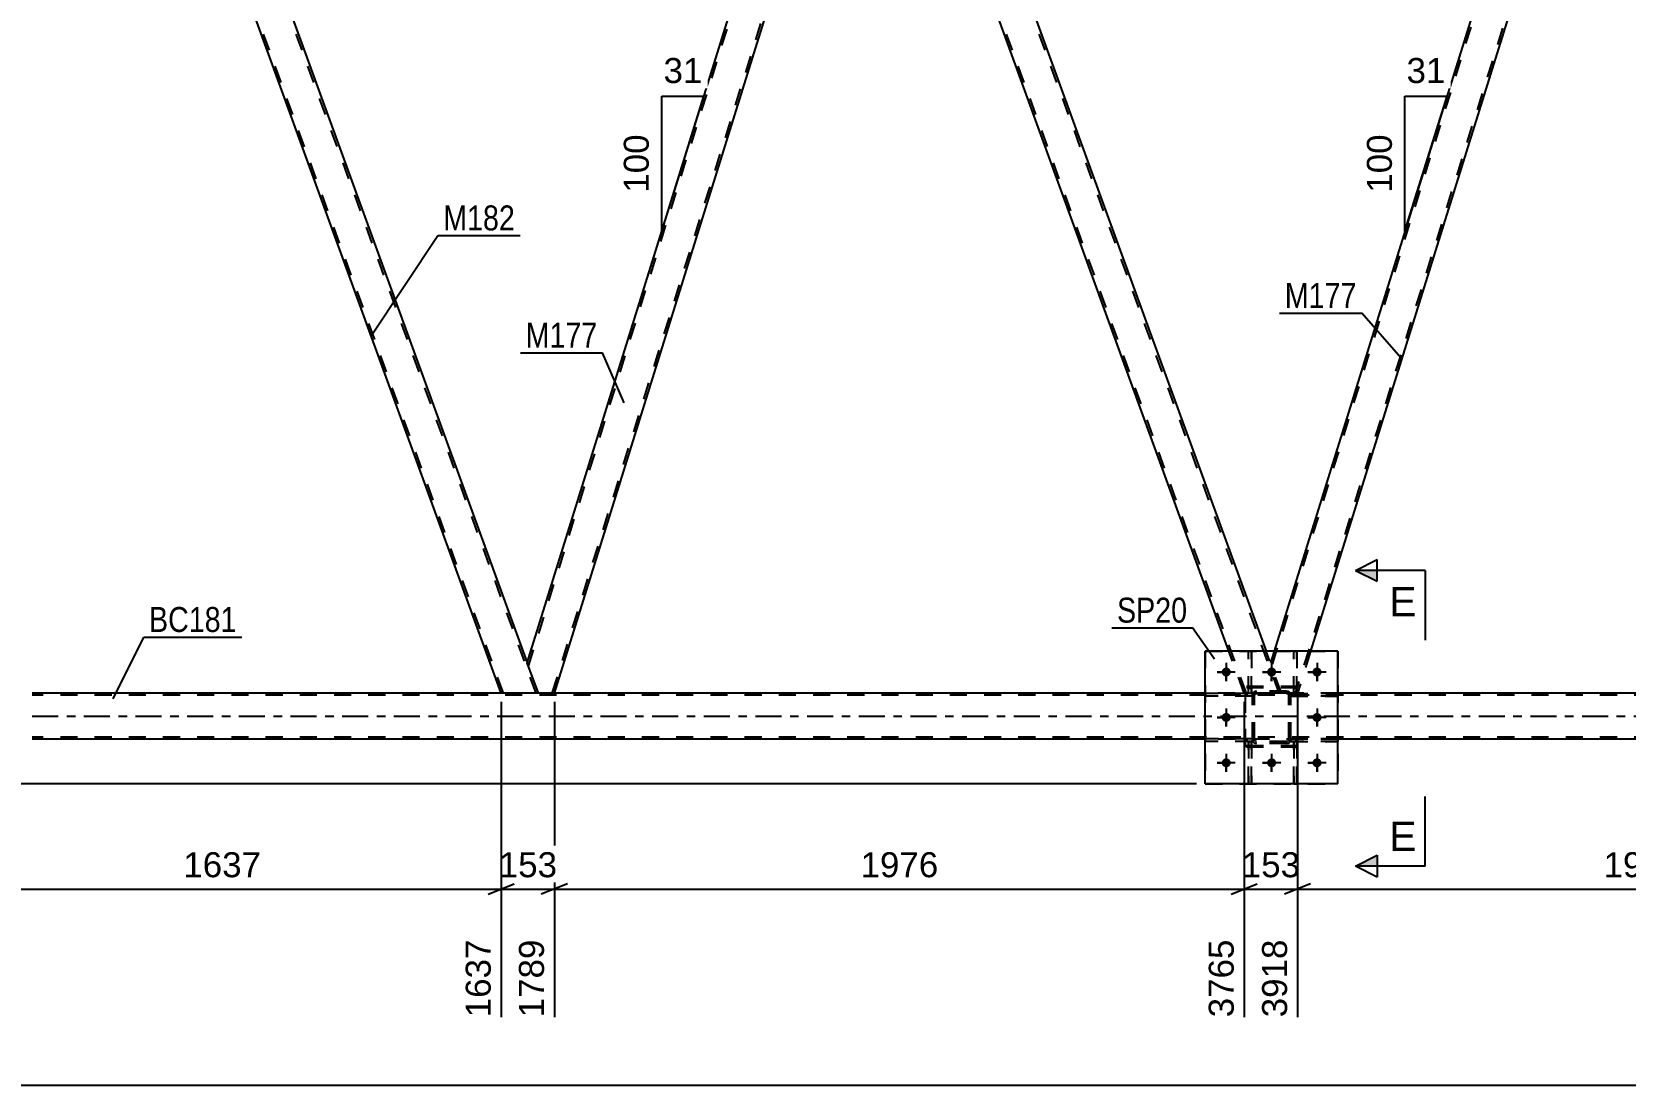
# Model space of a CAD drawing. Header units: millimetres. Extents: x 0 to 3371, y 0 to 1899.
# Drawn here: x 100.8 to 283.4, y 248.6 to 369.3 of the extents above; entities that cross this region are included whole.
import ezdxf

# ---------------------------------------------------------------- set-up
doc = ezdxf.new("R2010")
doc.units = ezdxf.units.MM
doc.linetypes.add('DXK_LINE_DOT2', pattern=[3.9198, 1.9599, -1.9599])
doc.linetypes.add('DXK_LINE_DOT3', pattern=[5.9187, 2.979, -0.9799, 0.9799, -0.9799])
doc.styles.add('Arial', font='ARIAL.TTF', dxfattribs={"height": 0.2})
doc.styles.add('Arial Narrow', font='ARIALN.TTF', dxfattribs={"height": 0.2})

# ---------------------------------------------------------------- blocks, each defined once
blk = doc.blocks.new('Part-203723636-5247 - 5074')
at = {"color": 2, "linetype": 'Continuous'}
for p, q in [((199.86, 414.76), (195.6, 414.76)), ((199.86, 414.76), (242.23, 298.36)), ((237.97, 298.36), (197.15, 410.51))]:
    blk.add_line(p, q, dxfattribs=at)
at = {"color": 7, "linetype": 'DXK_LINE_DOT2'}
for p, q in [((195.6, 414.76), (197.15, 410.51)), ((239.98, 293.54), (195.86, 414.76)), ((243.73, 293.54), (199.6, 414.76)), ((239.72, 293.54), (237.97, 298.36)), ((243.98, 293.54), (242.23, 298.36)), ((243.98, 293.54), (239.72, 293.54))]:
    blk.add_line(p, q, dxfattribs=at)
blk = doc.blocks.new('Part-203723636-5164 - 5074')
at = {"color": 7, "linetype": 'DXK_LINE_DOT2'}
for p, q in [((245.86, 294.16), (239.86, 294.16)), ((239.86, 287.36), (239.86, 294.16)), ((245.86, 287.36), (245.86, 294.16)), ((245.86, 287.36), (239.86, 287.36))]:
    blk.add_line(p, q, dxfattribs=at)
blk = doc.blocks.new('Part-203723636-5081 - 5074')
at = {"color": 7, "linetype": 'DXK_LINE_DOT2'}
for p, q in [((245.74, 288), (245.42, 288)), ((245.42, 288), (245.42, 283.16)), ((245.42, 287.4), (245.74, 287.4)), ((245.74, 283.16), (245.74, 288)), ((245.42, 283.16), (245.74, 283.16))]:
    blk.add_line(p, q, dxfattribs=at)
blk = doc.blocks.new('Part-203723636-5205 - 5074')
at = {"color": 7, "linetype": 'DXK_LINE_DOT2'}
for p, q in [((240.66, 293.28), (240.7, 293.46)), ((240.7, 293.46), (240.66, 293.28)), ((240.66, 288.24), (240.66, 293.28)), ((240.9, 293.28), (240.92, 293.37)), ((240.9, 288.24), (240.9, 293.28)), ((240.92, 293.37), (240.97, 293.45)), ((240.96, 293.72), (241.14, 293.76)), ((241.14, 293.76), (240.96, 293.72)), ((240.97, 293.45), (241.05, 293.5)), ((241.05, 293.5), (241.14, 293.52)), ((244.58, 293.76), (241.14, 293.76)), ((241.14, 293.52), (244.58, 293.52)), ((244.58, 293.76), (244.77, 293.72)), ((244.77, 293.72), (244.58, 293.76)), ((244.58, 293.52), (244.68, 293.5)), ((244.68, 293.5), (244.75, 293.45)), ((244.75, 293.45), (244.81, 293.37)), ((244.81, 293.37), (244.82, 293.28)), ((244.82, 288.24), (244.82, 293.28)), ((245.03, 293.46), (245.06, 293.28)), ((245.06, 293.28), (245.03, 293.46)), ((245.06, 288.24), (245.06, 293.28)), ((240.7, 288.06), (240.66, 288.24)), ((240.66, 288.24), (240.7, 288.06)), ((240.92, 288.15), (240.9, 288.24)), ((240.97, 288.07), (240.92, 288.15)), ((241.14, 287.76), (240.96, 287.8)), ((240.96, 287.8), (241.14, 287.76)), ((241.05, 288.02), (240.97, 288.07)), ((241.14, 288), (241.05, 288.02)), ((244.58, 288), (241.14, 288)), ((244.58, 287.76), (241.14, 287.76)), ((244.68, 288.02), (244.58, 288)), ((244.77, 287.8), (244.58, 287.76)), ((244.58, 287.76), (244.77, 287.8)), ((244.75, 288.07), (244.68, 288.02)), ((244.81, 288.15), (244.75, 288.07)), ((244.82, 288.24), (244.81, 288.15)), ((245.06, 288.24), (245.03, 288.06)), ((245.03, 288.06), (245.06, 288.24))]:
    blk.add_line(p, q, dxfattribs=at)
at = {"color": 7, "linetype": 'DXK_LINE_DOT3'}
blk.add_line((242.86, 290.76), (242.86, 290.76), dxfattribs=at)
at = {"color": 7, "linetype": 'DXK_LINE_DOT2'}
for centre, start, end in [((241.14, 293.28), 112.5, 157.5), ((241.14, 293.28), 112.5, 157.5), ((244.58, 293.28), 22.5, 67.5), ((244.58, 293.28), 22.5, 67.5), ((241.14, 288.24), 202.5, 247.5), ((241.14, 288.24), 202.5, 247.5), ((244.58, 288.24), 292.5, 337.5), ((244.58, 288.24), 292.5, 337.5)]:
    blk.add_arc(centre, 0.48, start, end, dxfattribs=at)
blk = doc.blocks.new('Part-203723636-5096 - 5074')
at = {"color": 7, "linetype": 'DXK_LINE_DOT2'}
for p, q in [((240.66, 288.32), (235.26, 288.32)), ((235.26, 288), (235.26, 288.32)), ((240.66, 288), (235.26, 288)), ((240.06, 288), (240.06, 288.32)), ((240.66, 288.32), (240.66, 288))]:
    blk.add_line(p, q, dxfattribs=at)
blk = doc.blocks.new('Part-203723636-5099 - 5074')
at = {"color": 2, "linetype": 'Continuous'}
for p, q in [((245.42, 298.36), (245.42, 298.36)), ((245.74, 298.36), (245.42, 298.36)), ((245.74, 298.36), (245.74, 298.36))]:
    blk.add_line(p, q, dxfattribs=at)
at = {"color": 7, "linetype": 'DXK_LINE_DOT2'}
for p, q in [((245.42, 293.52), (245.42, 298.36)), ((245.74, 293.52), (245.74, 298.36)), ((245.42, 294.12), (245.74, 294.12)), ((245.74, 293.52), (245.42, 293.52))]:
    blk.add_line(p, q, dxfattribs=at)
blk = doc.blocks.new('Part-203723636-5104 - 5074')
at = {"color": 7, "linetype": 'DXK_LINE_DOT2'}
for p, q in [((245.06, 288), (245.06, 288.32)), ((245.06, 288.32), (250.46, 288.32)), ((250.46, 288), (245.06, 288)), ((245.66, 288), (245.66, 288.32)), ((250.46, 288.32), (250.46, 288))]:
    blk.add_line(p, q, dxfattribs=at)
blk = doc.blocks.new('Part-203723636-5107 - 5074')
at = {"color": 7, "linetype": 'DXK_LINE_DOT2'}
for p, q in [((250.46, 293.52), (245.06, 293.52)), ((245.06, 293.52), (245.06, 293.2)), ((245.06, 293.2), (250.46, 293.2)), ((245.66, 293.2), (245.66, 293.52)), ((250.46, 293.2), (250.46, 293.52))]:
    blk.add_line(p, q, dxfattribs=at)
blk = doc.blocks.new('Part-203723636-5111 - 5074')
at = {"color": 7, "linetype": 'DXK_LINE_DOT2'}
for p, q in [((240.54, 288), (240.22, 288)), ((240.22, 288), (240.22, 283.16)), ((240.22, 287.4), (240.54, 287.4)), ((240.54, 283.16), (240.54, 288)), ((240.22, 283.16), (240.54, 283.16))]:
    blk.add_line(p, q, dxfattribs=at)
blk = doc.blocks.new('Part-203723636-5186 - 5074')
at = {"color": 7, "linetype": 'DXK_LINE_DOT2'}
for p, q in [((250.46, 288.32), (245.06, 288.32)), ((245.06, 288.32), (245.06, 288)), ((245.06, 288), (250.46, 288)), ((245.66, 288), (245.66, 288.32)), ((250.46, 288), (250.46, 288.32))]:
    blk.add_line(p, q, dxfattribs=at)
blk = doc.blocks.new('Part-203723636-5189 - 5074')
at = {"color": 7, "linetype": 'DXK_LINE_DOT2'}
for p, q in [((240.66, 293.52), (235.26, 293.52)), ((235.26, 293.52), (235.26, 293.2)), ((240.66, 293.2), (235.26, 293.2)), ((240.06, 293.2), (240.06, 293.52)), ((240.66, 293.2), (240.66, 293.52))]:
    blk.add_line(p, q, dxfattribs=at)
blk = doc.blocks.new('Part-203723636-5190 - 5074')
at = {"color": 7, "linetype": 'DXK_LINE_DOT2'}
for p, q in [((235.26, 298.36), (250.46, 298.36)), ((235.26, 298.36), (235.26, 283.16)), ((250.46, 298.36), (250.46, 283.16)), ((235.26, 283.16), (250.46, 283.16))]:
    blk.add_line(p, q, dxfattribs=at)
blk = doc.blocks.new('Part-203723636-5126 - 5074')
at = {"color": 7, "linetype": 'DXK_LINE_DOT2'}
for p, q in [((240.22, 283.16), (240.22, 288)), ((240.22, 288), (240.54, 288)), ((240.22, 287.4), (240.54, 287.4)), ((240.54, 288), (240.54, 283.16)), ((240.54, 283.16), (240.22, 283.16))]:
    blk.add_line(p, q, dxfattribs=at)
blk = doc.blocks.new('Part-203723636-5191 - 5074')
at = {"color": 7, "linetype": 'DXK_LINE_DOT2'}
for p, q in [((240.66, 293.28), (240.7, 293.46)), ((240.7, 293.46), (240.66, 293.28)), ((240.66, 288.24), (240.66, 293.28)), ((240.9, 293.28), (240.92, 293.37)), ((240.9, 288.24), (240.9, 293.28)), ((240.92, 293.37), (240.97, 293.45)), ((240.96, 293.72), (241.14, 293.76)), ((241.14, 293.76), (240.96, 293.72)), ((240.97, 293.45), (241.05, 293.5)), ((241.05, 293.5), (241.14, 293.52)), ((244.58, 293.76), (241.14, 293.76)), ((241.14, 293.52), (244.58, 293.52)), ((244.58, 293.76), (244.77, 293.72)), ((244.77, 293.72), (244.58, 293.76)), ((244.58, 293.52), (244.68, 293.5)), ((244.68, 293.5), (244.75, 293.45)), ((244.75, 293.45), (244.81, 293.37)), ((244.81, 293.37), (244.82, 293.28)), ((244.82, 288.24), (244.82, 293.28)), ((245.03, 293.46), (245.06, 293.28)), ((245.06, 293.28), (245.03, 293.46)), ((245.06, 288.24), (245.06, 293.28)), ((240.7, 288.06), (240.66, 288.24)), ((240.66, 288.24), (240.7, 288.06)), ((240.92, 288.15), (240.9, 288.24)), ((240.97, 288.07), (240.92, 288.15)), ((241.14, 287.76), (240.96, 287.8)), ((240.96, 287.8), (241.14, 287.76)), ((241.05, 288.02), (240.97, 288.07)), ((241.14, 288), (241.05, 288.02)), ((244.58, 288), (241.14, 288)), ((244.58, 287.76), (241.14, 287.76)), ((244.68, 288.02), (244.58, 288)), ((244.77, 287.8), (244.58, 287.76)), ((244.58, 287.76), (244.77, 287.8)), ((244.75, 288.07), (244.68, 288.02)), ((244.81, 288.15), (244.75, 288.07)), ((244.82, 288.24), (244.81, 288.15)), ((245.06, 288.24), (245.03, 288.06)), ((245.03, 288.06), (245.06, 288.24))]:
    blk.add_line(p, q, dxfattribs=at)
at = {"color": 7, "linetype": 'DXK_LINE_DOT3'}
blk.add_line((242.86, 290.76), (242.86, 290.76), dxfattribs=at)
at = {"color": 7, "linetype": 'DXK_LINE_DOT2'}
for centre, start, end in [((241.14, 293.28), 112.5, 157.5), ((241.14, 293.28), 112.5, 157.5), ((244.58, 293.28), 22.5, 67.5), ((244.58, 293.28), 22.5, 67.5), ((241.14, 288.24), 202.5, 247.5), ((241.14, 288.24), 202.5, 247.5), ((244.58, 288.24), 292.5, 337.5), ((244.58, 288.24), 292.5, 337.5)]:
    blk.add_arc(centre, 0.48, start, end, dxfattribs=at)
blk = doc.blocks.new('Part-203723636-5127 - 5074')
at = {"color": 7, "linetype": 'DXK_LINE_DOT2'}
for p, q in [((240.22, 293.52), (240.22, 298.36)), ((240.22, 298.36), (240.54, 298.36)), ((240.54, 298.36), (240.54, 293.52)), ((240.22, 294.12), (240.54, 294.12)), ((240.54, 293.52), (240.22, 293.52))]:
    blk.add_line(p, q, dxfattribs=at)
blk = doc.blocks.new('Part-203723636-5192 - 5074')
at = {"color": 7, "linetype": 'DXK_LINE_DOT2'}
for p, q in [((245.86, 294.3), (239.86, 294.3)), ((239.86, 287.5), (239.86, 294.3)), ((245.86, 287.5), (245.86, 294.3)), ((245.86, 287.5), (239.86, 287.5))]:
    blk.add_line(p, q, dxfattribs=at)
blk = doc.blocks.new('Part-203723636-5135 - 5074')
at = {"color": 7, "linetype": 'DXK_LINE_DOT2'}
for p, q in [((240.66, 293.52), (235.26, 293.52)), ((235.26, 293.2), (235.26, 293.52)), ((240.66, 293.2), (235.26, 293.2)), ((240.06, 293.2), (240.06, 293.52)), ((240.66, 293.52), (240.66, 293.2))]:
    blk.add_line(p, q, dxfattribs=at)
blk = doc.blocks.new('Part-203723636-5143 - 5074')
at = {"color": 2, "linetype": 'Continuous'}
for p, q in [((240.22, 298.36), (240.22, 298.36)), ((240.54, 298.36), (240.22, 298.36)), ((240.54, 298.36), (240.54, 298.36))]:
    blk.add_line(p, q, dxfattribs=at)
at = {"color": 7, "linetype": 'DXK_LINE_DOT2'}
for p, q in [((240.22, 293.52), (240.22, 298.36)), ((240.54, 293.52), (240.54, 298.36)), ((240.22, 294.12), (240.54, 294.12)), ((240.54, 293.52), (240.22, 293.52))]:
    blk.add_line(p, q, dxfattribs=at)
blk = doc.blocks.new('Part-203723636-5172 - 5074')
at = {"color": 2, "linetype": 'Continuous'}
for p, q in [((235.26, 293.54), (100.87, 293.54)), ((490.68, 293.54), (250.46, 293.54)), ((235.26, 288.26), (100.87, 288.26)), ((490.68, 288.26), (250.46, 288.26))]:
    blk.add_line(p, q, dxfattribs=at)
at = {"color": 7, "linetype": 'DXK_LINE_DOT2'}
for p, q in [((776.33, 293.3), (100.87, 293.3)), ((250.46, 293.54), (235.26, 293.54)), ((776.33, 288.5), (100.87, 288.5)), ((250.46, 288.26), (235.26, 288.26))]:
    blk.add_line(p, q, dxfattribs=at)
at = {"color": 7, "linetype": 'DXK_LINE_DOT3'}
blk.add_line((100.87, 290.9), (776.33, 290.9), dxfattribs=at)
blk = doc.blocks.new('Part-203723636-5215 - 5074')
at = {"color": 2, "linetype": 'Continuous'}
for p, q in [((250.46, 298.36), (235.26, 298.36)), ((235.26, 283.16), (235.26, 298.36)), ((250.46, 283.16), (250.46, 298.36)), ((250.46, 283.16), (235.26, 283.16))]:
    blk.add_line(p, q, dxfattribs=at)
blk = doc.blocks.new('Bolt-203723636-5230 - 5074')
at = {"linetype": 'Continuous'}
for points in [[(238.18, 295.96, -1), (237.14, 295.96, -1)], [(243.38, 295.96, -1), (242.34, 295.96, -1)], [(248.58, 295.96, -1), (247.54, 295.96, -1)], [(238.18, 290.76, -1), (237.14, 290.76, -1)], [(248.58, 290.76, -1), (247.54, 290.76, -1)], [(238.18, 285.56, -1), (237.14, 285.56, -1)], [(243.38, 285.56, -1), (242.34, 285.56, -1)], [(248.58, 285.56, -1), (247.54, 285.56, -1)]]:
    blk.add_hatch(color=1, dxfattribs=at).paths.add_polyline_path(points)
at = {"color": 1, "linetype": 'Continuous'}
for p, q in [((238.7, 295.96), (236.62, 295.96)), ((237.66, 297), (237.66, 294.92)), ((243.9, 295.96), (241.82, 295.96)), ((242.86, 297), (242.86, 294.92)), ((249.1, 295.96), (247.02, 295.96)), ((248.06, 297), (248.06, 294.92)), ((238.7, 290.76), (236.62, 290.76)), ((237.66, 291.8), (237.66, 289.72)), ((249.1, 290.76), (247.02, 290.76)), ((248.06, 291.8), (248.06, 289.72)), ((237.66, 286.6), (237.66, 284.52)), ((242.86, 286.6), (242.86, 284.52)), ((248.06, 286.6), (248.06, 284.52)), ((238.7, 285.56), (236.62, 285.56)), ((243.9, 285.56), (241.82, 285.56)), ((249.1, 285.56), (247.02, 285.56))]:
    blk.add_line(p, q, dxfattribs=at)
blk = doc.blocks.new('Part-203723636-5284 - 5074')
at = {"color": 7, "linetype": 'DXK_LINE_DOT2'}
for p, q in [((240.66, 288.32), (235.26, 288.32)), ((235.26, 288.32), (235.26, 288)), ((240.66, 288), (235.26, 288)), ((240.06, 288), (240.06, 288.32)), ((240.66, 288), (240.66, 288.32))]:
    blk.add_line(p, q, dxfattribs=at)
blk = doc.blocks.new('Part-203723636-5287 - 5074')
at = {"color": 7, "linetype": 'DXK_LINE_DOT2'}
for p, q in [((245.42, 293.52), (245.42, 298.36)), ((245.42, 298.36), (245.74, 298.36)), ((245.74, 298.36), (245.74, 293.52)), ((245.42, 294.12), (245.74, 294.12)), ((245.74, 293.52), (245.42, 293.52))]:
    blk.add_line(p, q, dxfattribs=at)
blk = doc.blocks.new('Part-203723636-5290 - 5074')
at = {"color": 7, "linetype": 'DXK_LINE_DOT2'}
for p, q in [((245.06, 293.2), (245.06, 293.52)), ((245.06, 293.52), (250.46, 293.52)), ((250.46, 293.2), (245.06, 293.2)), ((245.66, 293.2), (245.66, 293.52)), ((250.46, 293.52), (250.46, 293.2))]:
    blk.add_line(p, q, dxfattribs=at)
blk = doc.blocks.new('Part-203723636-5430 - 5074')
at = {"color": 7, "linetype": 'DXK_LINE_DOT2'}
for p, q in [((279.67, 414.76), (242.85, 296.64)), ((282.15, 410.88), (245.57, 293.54)), ((243.14, 298.36), (242.72, 297.01)), ((247.33, 298.36), (245.83, 293.54)), ((243.98, 293.54), (242.72, 297.01)), ((245.83, 293.54), (243.98, 293.54))]:
    blk.add_line(p, q, dxfattribs=at)
at = {"color": 2, "linetype": 'Continuous'}
for p, q in [((279.42, 414.76), (243.14, 298.36)), ((280.74, 414.76), (279.42, 414.76)), ((282.28, 410.51), (280.74, 414.76)), ((282.28, 410.51), (247.33, 298.36))]:
    blk.add_line(p, q, dxfattribs=at)
blk = doc.blocks.new('Bolt-203723636-5330 - 5074')
at = {"color": 1, "linetype": 'Continuous'}
for p, q in [((236.62, 295.96), (237.32, 295.96)), ((237.66, 297), (237.66, 296.31)), ((238.7, 295.96), (238.01, 295.96)), ((241.82, 295.96), (242.52, 295.96)), ((242.86, 297), (242.86, 296.31)), ((243.9, 295.96), (243.21, 295.96)), ((247.02, 295.96), (247.72, 295.96)), ((248.06, 297), (248.06, 296.31)), ((249.1, 295.96), (248.41, 295.96)), ((237.66, 294.92), (237.66, 295.61)), ((242.86, 294.92), (242.86, 295.61)), ((248.06, 294.92), (248.06, 295.61)), ((236.62, 290.76), (237.32, 290.76)), ((237.66, 291.8), (237.66, 291.11)), ((237.66, 289.72), (237.66, 290.41)), ((238.7, 290.76), (238.01, 290.76)), ((247.02, 290.76), (247.72, 290.76)), ((248.06, 291.8), (248.06, 291.11)), ((248.06, 289.72), (248.06, 290.41)), ((249.1, 290.76), (248.41, 290.76)), ((237.66, 286.6), (237.66, 285.91)), ((242.86, 286.6), (242.86, 285.91)), ((248.06, 286.6), (248.06, 285.91)), ((236.62, 285.56), (237.32, 285.56)), ((237.66, 284.52), (237.66, 285.21)), ((238.7, 285.56), (238.01, 285.56)), ((241.82, 285.56), (242.52, 285.56)), ((242.86, 284.52), (242.86, 285.21)), ((243.9, 285.56), (243.21, 285.56)), ((247.02, 285.56), (247.72, 285.56)), ((248.06, 284.52), (248.06, 285.21)), ((249.1, 285.56), (248.41, 285.56))]:
    blk.add_line(p, q, dxfattribs=at)
blk = doc.blocks.new('Part-203723636-5370 - 5074')
at = {"color": 2, "linetype": 'Continuous'}
for p, q in [((157.58, 297.01), (194.29, 414.76)), ((195.6, 414.76), (194.29, 414.76)), ((195.6, 414.76), (197.15, 410.51)), ((160.69, 293.54), (197.15, 410.51)), ((158.85, 293.54), (157.58, 297.01))]:
    blk.add_line(p, q, dxfattribs=at)
at = {"color": 7, "linetype": 'DXK_LINE_DOT2'}
for p, q in [((157.72, 296.64), (194.54, 414.76)), ((160.44, 293.54), (197.02, 410.88)), ((160.69, 293.54), (158.85, 293.54))]:
    blk.add_line(p, q, dxfattribs=at)
blk = doc.blocks.new('Part-203723636-5375 - 5074')
at = {"color": 2, "linetype": 'Continuous'}
for p, q in [((154.59, 293.54), (110.47, 414.76)), ((110.47, 414.76), (114.73, 414.76)), ((114.73, 414.76), (157.58, 297.01))]:
    blk.add_line(p, q, dxfattribs=at)
at = {"color": 7, "linetype": 'DXK_LINE_DOT2'}
for p, q in [((154.85, 293.54), (110.72, 414.76)), ((158.59, 293.54), (114.47, 414.76)), ((158.85, 293.54), (157.58, 297.01)), ((158.85, 293.54), (154.59, 293.54))]:
    blk.add_line(p, q, dxfattribs=at)
blk = doc.blocks.new('Part-203723636-5425 - 5074')
at = {"color": 2, "linetype": 'Continuous'}
for p, q in [((280.74, 414.76), (284.99, 414.76)), ((284.99, 414.76), (327.85, 297.01)), ((324.86, 293.54), (282.28, 410.51))]:
    blk.add_line(p, q, dxfattribs=at)
at = {"color": 7, "linetype": 'DXK_LINE_DOT2'}
for p, q in [((282.28, 410.51), (280.74, 414.76)), ((325.11, 293.54), (280.99, 414.76)), ((328.86, 293.54), (284.74, 414.76)), ((329.12, 293.54), (327.85, 297.01)), ((329.12, 293.54), (324.86, 293.54))]:
    blk.add_line(p, q, dxfattribs=at)
blk = doc.blocks.new('Part-203723636-5514 - 5074')
at = {"color": 7, "linetype": 'DXK_LINE_DOT2'}
for p, q in [((245.42, 283.16), (245.42, 288)), ((245.42, 288), (245.74, 288)), ((245.42, 287.4), (245.74, 287.4)), ((245.74, 288), (245.74, 283.16)), ((245.74, 283.16), (245.42, 283.16))]:
    blk.add_line(p, q, dxfattribs=at)
blk = doc.blocks.new('StraightDimension-203723636-6242 - 5074')
at = {"color": 7, "linetype": 'Continuous'}
blk.add_line((234.26, 283.16), (28.91, 283.16), dxfattribs=at)
blk = doc.blocks.new('StraightDimension-203723636-16722 - 5074')
at = {"color": 7, "linetype": 'Continuous'}
for p, q in [((239.72, 292.54), (239.72, 256.4)), ((245.83, 292.54), (245.83, 256.4)), ((238.22, 270.5), (241.22, 271.7)), ((239.72, 271.1), (245.83, 271.1)), ((247.33, 271.7), (244.33, 270.5))]:
    blk.add_line(p, q, dxfattribs=at)
at = {"color": 0}
blk.add_wipeout([(246.71, 271.85), (246.71, 276.05), (238.84, 276.05), (238.84, 271.85)], dxfattribs=at)
at = {"color": 0, "linetype": 'Continuous'}
blk.add_wipeout([(245.23, 265.9), (241.03, 265.9), (241.03, 255.8), (245.23, 255.8)], dxfattribs=at)
at = {"color": 3, "style": 'Arial'}
blk.add_text('153', height=2.865, dxfattribs=at).set_placement((239.44, 272.45))
at = {"color": 3, "linetype": 'Continuous', "style": 'Arial'}
blk.add_text('3918', height=2.865, rotation=90.0002, dxfattribs=at).set_placement((244.63, 256.4))
blk = doc.blocks.new('StraightDimension-203723636-16723 - 5074')
at = {"color": 7, "linetype": 'Continuous'}
for p, q in [((160.69, 292.54), (160.69, 256.4)), ((239.72, 292.54), (239.72, 256.4)), ((162.19, 271.7), (159.19, 270.5)), ((160.69, 271.1), (239.72, 271.1)), ((238.22, 270.5), (241.22, 271.7))]:
    blk.add_line(p, q, dxfattribs=at)
at = {"color": 0}
blk.add_wipeout([(205.26, 271.85), (205.26, 276.05), (195.16, 276.05), (195.16, 271.85)], dxfattribs=at)
at = {"color": 0, "linetype": 'Continuous'}
blk.add_wipeout([(239.12, 265.9), (234.92, 265.9), (234.92, 255.8), (239.12, 255.8)], dxfattribs=at)
at = {"color": 3, "style": 'Arial'}
blk.add_text('1976', height=2.865, dxfattribs=at).set_placement((195.76, 272.45))
at = {"color": 3, "linetype": 'Continuous', "style": 'Arial'}
blk.add_text('3765', height=2.865, rotation=90.0002, dxfattribs=at).set_placement((238.52, 256.4))
blk = doc.blocks.new('StraightDimension-203723636-5832 - 5074')
at = {"color": 7, "linetype": 'Continuous'}
blk.add_line((49.14, 248.63), (787.19, 248.63), dxfattribs=at)
blk = doc.blocks.new('AngleDimension-203723636-5610 - 5074')
at = {"color": 7, "linetype": 'Continuous'}
for p, q in [((258.14, 361.95), (262.96, 361.95)), ((258.14, 346.48), (262.96, 361.95)), ((258.14, 346.48), (258.14, 361.95)), ((259.46, 350.72), (262.96, 361.95))]:
    blk.add_line(p, q, dxfattribs=at)
at = {"color": 0}
for points in [[(263.37, 362.85), (263.37, 367.05), (257.72, 367.05), (257.72, 362.85)], [(257.24, 358.15), (253.04, 358.15), (253.04, 350.28), (257.24, 350.28)]]:
    blk.add_wipeout(points, dxfattribs=at)
at = {"color": 3, "style": 'Arial'}
blk.add_text('31', height=2.865, dxfattribs=at).set_placement((258.32, 363.45))
blk.add_text('100', height=2.865, rotation=90.0002, dxfattribs=at).set_placement((256.64, 350.88))
blk = doc.blocks.new('AngleDimension-203723636-5843 - 5074')
at = {"color": 7, "linetype": 'Continuous'}
for p, q in [((173, 361.95), (177.82, 361.95)), ((173, 346.48), (177.82, 361.95)), ((173, 346.48), (173, 361.95)), ((174.32, 350.72), (177.82, 361.95))]:
    blk.add_line(p, q, dxfattribs=at)
at = {"color": 0}
for points in [[(178.24, 362.85), (178.24, 367.05), (172.59, 367.05), (172.59, 362.85)], [(172.1, 358.15), (167.9, 358.15), (167.9, 350.28), (172.1, 350.28)]]:
    blk.add_wipeout(points, dxfattribs=at)
at = {"color": 3, "style": 'Arial'}
blk.add_text('31', height=2.865, dxfattribs=at).set_placement((173.19, 363.45))
blk.add_text('100', height=2.865, rotation=90.0002, dxfattribs=at).set_placement((171.5, 350.88))
blk = doc.blocks.new('StraightDimension-203723636-16721 - 5074')
at = {"color": 7, "linetype": 'Continuous'}
for p, q in [((245.83, 292.54), (245.83, 256.4)), ((324.86, 292.54), (324.86, 256.4)), ((247.33, 271.7), (244.33, 270.5)), ((245.83, 271.1), (324.86, 271.1)), ((323.36, 270.5), (326.36, 271.7))]:
    blk.add_line(p, q, dxfattribs=at)
at = {"color": 0}
blk.add_wipeout([(290.39, 271.85), (290.39, 276.05), (280.29, 276.05), (280.29, 271.85)], dxfattribs=at)
at = {"color": 0, "linetype": 'Continuous'}
blk.add_wipeout([(324.26, 265.9), (320.06, 265.9), (320.06, 255.8), (324.26, 255.8)], dxfattribs=at)
at = {"color": 3, "style": 'Arial'}
blk.add_text('1976', height=2.865, dxfattribs=at).set_placement((280.89, 272.45))
at = {"color": 3, "linetype": 'Continuous', "style": 'Arial'}
blk.add_text('5893', height=2.865, rotation=90.0002, dxfattribs=at).set_placement((323.66, 256.4))
blk = doc.blocks.new('StraightDimension-203723636-16724 - 5074')
at = {"color": 7, "linetype": 'Continuous'}
for p, q in [((154.59, 292.54), (154.59, 256.4)), ((160.69, 292.54), (160.69, 256.4)), ((153.09, 270.5), (156.09, 271.7)), ((154.59, 271.1), (160.69, 271.1)), ((162.19, 271.7), (159.19, 270.5))]:
    blk.add_line(p, q, dxfattribs=at)
at = {"color": 0}
blk.add_wipeout([(161.58, 271.85), (161.58, 276.05), (153.71, 276.05), (153.71, 271.85)], dxfattribs=at)
at = {"color": 0, "linetype": 'Continuous'}
blk.add_wipeout([(160.09, 265.9), (155.89, 265.9), (155.89, 255.8), (160.09, 255.8)], dxfattribs=at)
at = {"color": 3, "style": 'Arial'}
blk.add_text('153', height=2.865, dxfattribs=at).set_placement((154.31, 272.45))
at = {"color": 3, "linetype": 'Continuous', "style": 'Arial'}
blk.add_text('1789', height=2.865, rotation=90.0002, dxfattribs=at).set_placement((159.49, 256.4))
blk = doc.blocks.new('StraightDimension-203723636-16725 - 5074')
at = {"color": 7, "linetype": 'Continuous'}
for p, q in [((90.65, 292.54), (90.65, 267.57)), ((154.59, 292.54), (154.59, 256.4)), ((92.15, 271.7), (89.15, 270.5)), ((90.65, 271.1), (154.59, 271.1)), ((153.09, 270.5), (156.09, 271.7))]:
    blk.add_line(p, q, dxfattribs=at)
at = {"color": 0}
blk.add_wipeout([(127.67, 271.85), (127.67, 276.05), (117.57, 276.05), (117.57, 271.85)], dxfattribs=at)
at = {"color": 0, "linetype": 'Continuous'}
for points in [[(90.05, 270.4), (85.85, 270.4), (85.85, 266.97), (90.05, 266.97)], [(153.99, 265.9), (149.79, 265.9), (149.79, 255.8), (153.99, 255.8)]]:
    blk.add_wipeout(points, dxfattribs=at)
at = {"color": 3, "style": 'Arial'}
blk.add_text('1637', height=2.865, dxfattribs=at).set_placement((118.17, 272.45))
at = {"color": 3, "linetype": 'Continuous', "style": 'Arial'}
for s, height, p in [('0', 2.87, (89.45, 267.57)), ('1637', 2.865, (153.39, 256.4))]:
    blk.add_text(s, height=height, rotation=90.0002, dxfattribs=at).set_placement(p)
blk = doc.blocks.new('Mark-203723636-5168 - 5074')
at = {"color": 0}
blk.add_wipeout([(124.29, 300.55), (124.29, 303.55), (114.24, 303.55), (114.24, 300.55)], dxfattribs=at)
blk.add_wipeout([(124.29, 300.55), (124.29, 303.55), (114.24, 303.55), (114.24, 300.55)], dxfattribs=at)
at = {"color": 30, "linetype": 'Continuous'}
for p, q in [((110.12, 292.89), (113.64, 299.95)), ((113.64, 299.95), (124.89, 299.95))]:
    blk.add_line(p, q, dxfattribs=at)
at = {"color": 3, "style": 'Arial Narrow'}
blk.add_text('BC181', height=2.863, dxfattribs=at).set_placement((114.24, 300.55))
blk = doc.blocks.new('Mark-203723636-5211 - 5074')
at = {"color": 0}
blk.add_wipeout([(233.19, 301.62), (233.19, 304.62), (225.15, 304.62), (225.15, 301.62)], dxfattribs=at)
blk.add_wipeout([(233.19, 301.62), (233.19, 304.62), (225.15, 304.62), (225.15, 301.62)], dxfattribs=at)
at = {"color": 30, "linetype": 'Continuous'}
for p in [(224.55, 301.02), (236.32, 297.44)]:
    blk.add_line(p, (233.79, 301.02), dxfattribs=at)
at = {"color": 3, "style": 'Arial Narrow'}
blk.add_text('SP20', height=2.863, dxfattribs=at).set_placement((225.15, 301.62))
blk = doc.blocks.new('Mark-203723636-5366 - 5074')
at = {"color": 0}
blk.add_wipeout([(165.61, 333.12), (165.61, 336.12), (157.39, 336.12), (157.39, 333.12)], dxfattribs=at)
blk.add_wipeout([(165.61, 333.12), (165.61, 336.12), (157.39, 336.12), (157.39, 333.12)], dxfattribs=at)
at = {"color": 30, "linetype": 'Continuous'}
for p in [(156.79, 332.52), (168.69, 326.82)]:
    blk.add_line(p, (166.21, 332.52), dxfattribs=at)
at = {"color": 3, "style": 'Arial Narrow'}
blk.add_text('M177', height=2.863, dxfattribs=at).set_placement((157.39, 333.12))
blk = doc.blocks.new('Mark-203723636-5371 - 5074')
at = {"color": 0}
blk.add_wipeout([(156.17, 346.56), (156.17, 349.56), (147.95, 349.56), (147.95, 346.56)], dxfattribs=at)
blk.add_wipeout([(156.17, 346.56), (156.17, 349.56), (147.95, 349.56), (147.95, 346.56)], dxfattribs=at)
at = {"color": 30, "linetype": 'Continuous'}
for p, q in [((139.69, 334.48), (147.35, 345.96)), ((147.35, 345.96), (156.77, 345.96))]:
    blk.add_line(p, q, dxfattribs=at)
at = {"color": 3, "style": 'Arial Narrow'}
blk.add_text('M182', height=2.863, dxfattribs=at).set_placement((147.95, 346.56))
blk = doc.blocks.new('Mark-203723636-5426 - 5074')
at = {"color": 0}
blk.add_wipeout([(252.59, 337.67), (252.59, 340.67), (244.37, 340.67), (244.37, 337.67)], dxfattribs=at)
blk.add_wipeout([(252.59, 337.67), (252.59, 340.67), (244.37, 340.67), (244.37, 337.67)], dxfattribs=at)
at = {"color": 30, "linetype": 'Continuous'}
for p in [(243.77, 337.07), (257.65, 331.97)]:
    blk.add_line(p, (253.19, 337.07), dxfattribs=at)
at = {"color": 3, "style": 'Arial Narrow'}
blk.add_text('M177', height=2.863, dxfattribs=at).set_placement((244.37, 337.67))
blk = doc.blocks.new('SectionMark-203723636-6900 - 5074')
at = {"linetype": 'Continuous'}
for points in [[(254.96, 307.61), (254.96, 306.36), (252.46, 307.61)], [(254.96, 274.96), (254.96, 273.71), (252.46, 273.71)]]:
    blk.add_hatch(color=6, dxfattribs=at).paths.add_polyline_path(points)
at = {"color": 6, "linetype": 'Continuous'}
for p, q in [((252.46, 307.61), (254.96, 308.86)), ((254.96, 306.36), (254.96, 308.86)), ((260.46, 307.61), (252.46, 307.61)), ((252.46, 307.61), (254.96, 306.36)), ((260.46, 307.61), (260.46, 299.61)), ((260.46, 273.71), (260.46, 281.71)), ((252.46, 273.71), (254.96, 274.96)), ((254.96, 274.96), (254.96, 272.46)), ((260.46, 273.71), (252.46, 273.71)), ((254.96, 272.46), (252.46, 273.71))]:
    blk.add_line(p, q, dxfattribs=at)
at = {"color": 0, "linetype": 'Continuous'}
for points in [[(259.46, 302.36), (259.46, 305.86), (256.35, 305.86), (256.35, 302.36)], [(259.46, 275.46), (259.46, 278.96), (256.35, 278.96), (256.35, 275.46)]]:
    blk.add_wipeout(points, dxfattribs=at)
at = {"color": 3, "linetype": 'Continuous', "style": 'Arial'}
for p in [(256.35, 302.36), (256.35, 275.46)]:
    blk.add_text('E', height=3.34, dxfattribs=at).set_placement(p)

msp = doc.modelspace()

# ---------------------------------------------------------------- block references
for name in ['Part-203723636-5375 - 5074', 'Part-203723636-5370 - 5074', 'Part-203723636-5247 - 5074', 'Part-203723636-5430 - 5074', 'Part-203723636-5425 - 5074', 'Part-203723636-5190 - 5074', 'Part-203723636-5215 - 5074', 'Part-203723636-5127 - 5074', 'Part-203723636-5143 - 5074', 'Part-203723636-5099 - 5074', 'Part-203723636-5287 - 5074', 'Bolt-203723636-5230 - 5074', 'Bolt-203723636-5330 - 5074', 'Part-203723636-5192 - 5074', 'Part-203723636-5164 - 5074', 'Part-203723636-5172 - 5074', 'Part-203723636-5189 - 5074', 'Part-203723636-5135 - 5074', 'Part-203723636-5205 - 5074', 'Part-203723636-5191 - 5074', 'Part-203723636-5107 - 5074', 'Part-203723636-5290 - 5074', 'Part-203723636-5096 - 5074', 'Part-203723636-5284 - 5074', 'Part-203723636-5111 - 5074', 'Part-203723636-5126 - 5074', 'Part-203723636-5104 - 5074', 'Part-203723636-5186 - 5074', 'Part-203723636-5081 - 5074', 'Part-203723636-5514 - 5074']:
    msp.add_blockref(name, (0, 0))

# ---------------------------------------------------------------- next in the draw order: block references
for name in ['StraightDimension-203723636-6242 - 5074', 'StraightDimension-203723636-16722 - 5074']:
    msp.add_blockref(name, (0, 0))

# ---------------------------------------------------------------- next in the draw order: block references
msp.add_blockref('StraightDimension-203723636-16723 - 5074', (0, 0))

# ---------------------------------------------------------------- next in the draw order: block references
msp.add_blockref('StraightDimension-203723636-5832 - 5074', (0, 0))

# ---------------------------------------------------------------- next in the draw order: block references
for name in ['AngleDimension-203723636-5843 - 5074', 'AngleDimension-203723636-5610 - 5074', 'Mark-203723636-5426 - 5074', 'Mark-203723636-5366 - 5074', 'Mark-203723636-5211 - 5074', 'StraightDimension-203723636-16724 - 5074', 'StraightDimension-203723636-16721 - 5074']:
    msp.add_blockref(name, (0, 0))

# ---------------------------------------------------------------- next in the draw order: block references
for name in ['Mark-203723636-5371 - 5074', 'SectionMark-203723636-6900 - 5074', 'StraightDimension-203723636-16725 - 5074']:
    msp.add_blockref(name, (0, 0))

# ---------------------------------------------------------------- next in the draw order: block references
msp.add_blockref('Mark-203723636-5168 - 5074', (0, 0))

doc.saveas('drawing.dxf')
